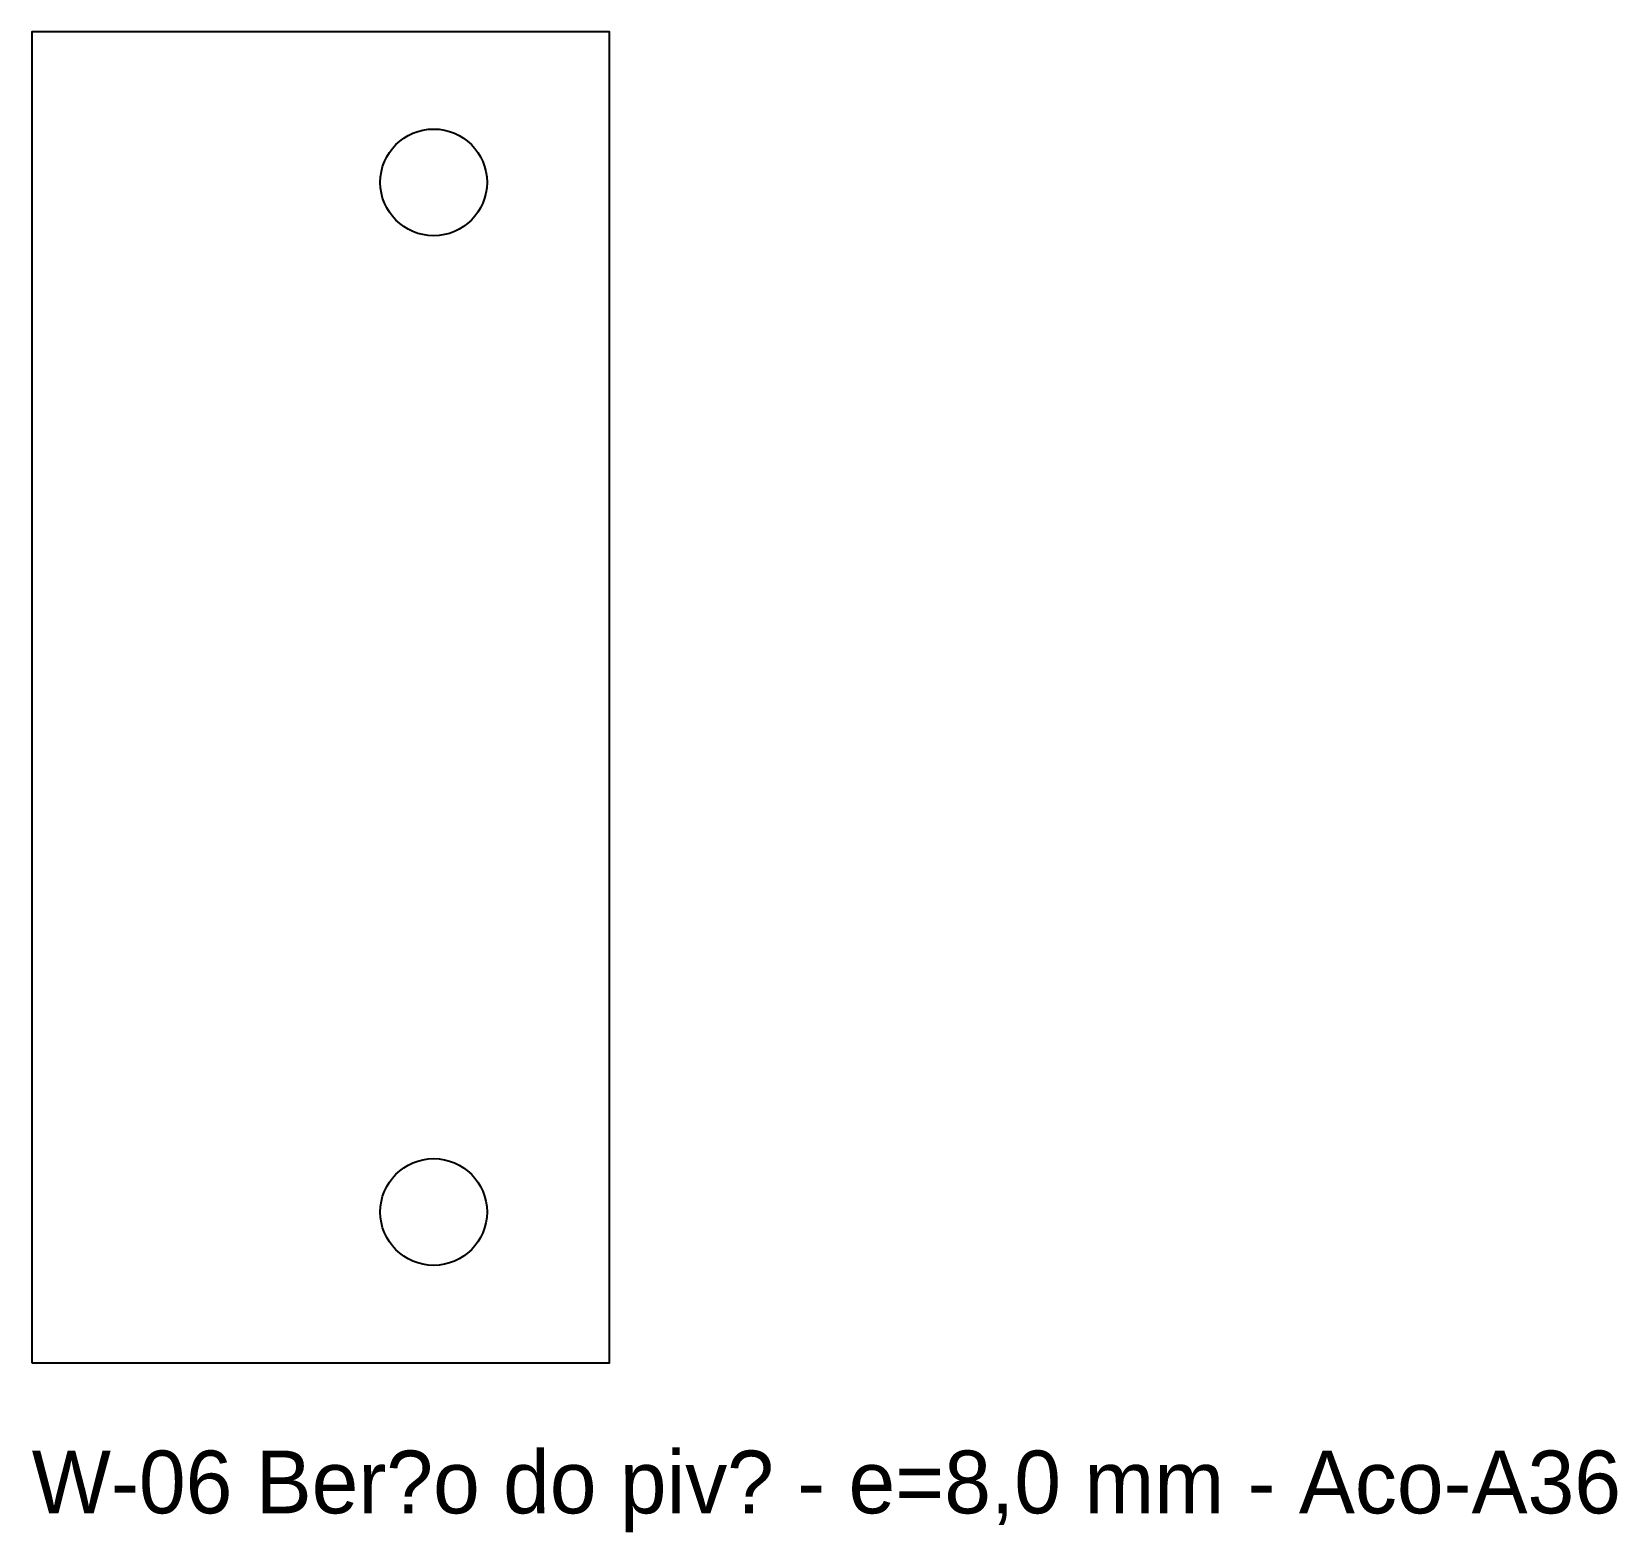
# Model space of a CAD drawing. Header units: millimetres. Extents: x 0 to 126, y -14 to 106.
import ezdxf

# ---------------------------------------------------------------- set-up
doc = ezdxf.new("R2010")
doc.units = ezdxf.units.MM

msp = doc.modelspace()

# ---------------------------------------------------------------- linework, layer by layer
at = {"layer": 'CORTE'}
msp.add_lwpolyline([(0, 0), (46, 0), (46, 106), (0, 106)], close=True, dxfattribs=at)
at = {"layer": 'FUROS'}
for centre in [(32, 94), (32, 12)]:
    msp.add_circle(centre, 4.25, dxfattribs=at)

# ---------------------------------------------------------------- texts
at = {"layer": 'GRAVAR-NAO'}
msp.add_text('W-06 Ber?o do piv? - e=8,0 mm - Aco-A36', height=5, dxfattribs=at).set_placement((0, -12))

doc.saveas('drawing.dxf')
